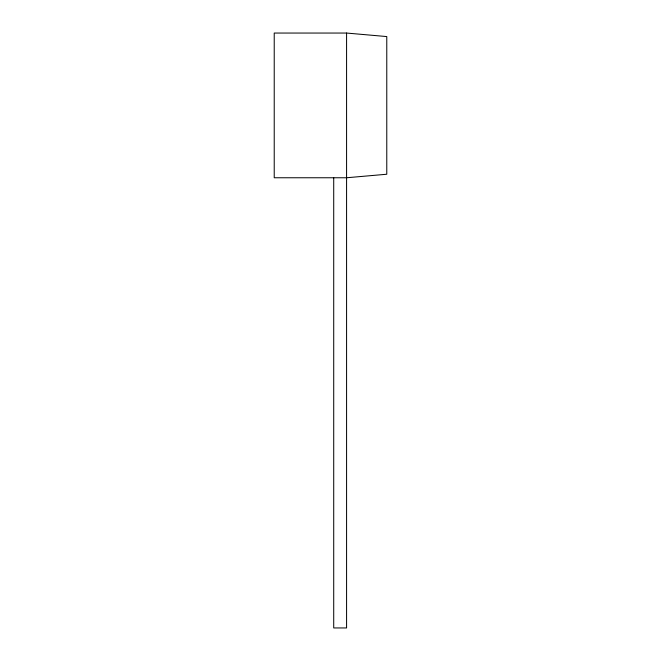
<?xml version="1.0" encoding="UTF-8"?>
<svg xmlns="http://www.w3.org/2000/svg" width="661" height="661" viewBox="0 0 661 661"><rect width="100%" height="100%" fill="white"/><g stroke="black" fill="none" stroke-linecap="round" stroke-linejoin="round"><path stroke-width="0.99" d="M346.579 33.05L274.224 33.05L274.224 177.759L346.579 177.759L386.776 174.24L386.776 36.57L346.579 33.05L346.579 627.95L333.714 627.95L333.714 177.759"/></g></svg>
